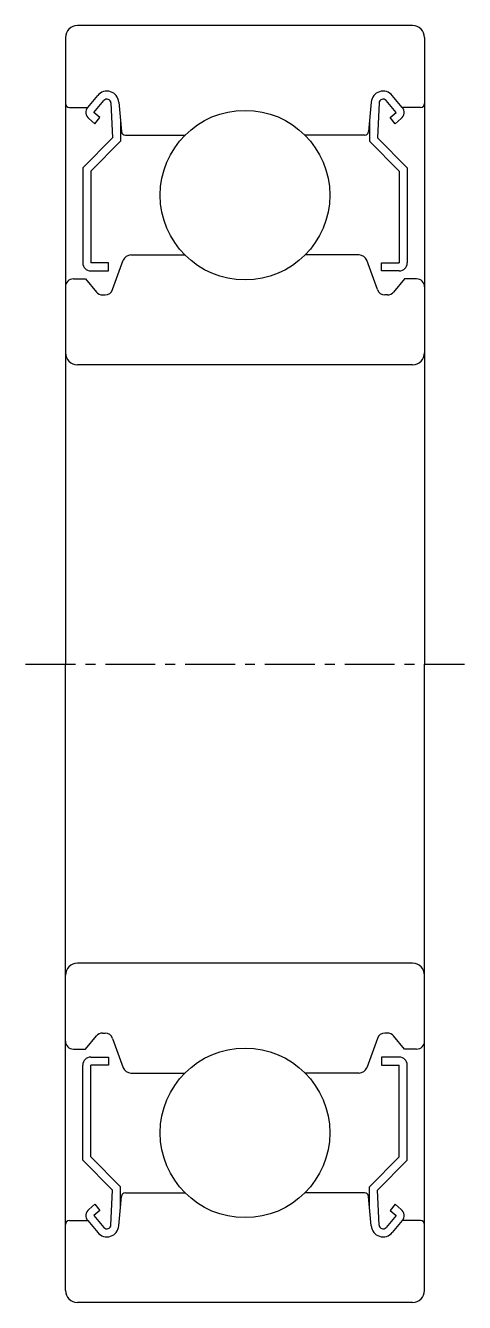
# Model space of a CAD drawing. Extents: x 5.3 to 75, y 5 to 66.
# Drawn here: x 64 to 75, y 34 to 66 of the extents above; entities outside this region: 2.
import ezdxf

# ---------------------------------------------------------------- set-up
doc = ezdxf.new("R2010")
doc.units = 0
doc.linetypes.add('CENTER', pattern=[2, 1.25, -0.25, 0.25, -0.25])
doc.layers.get('0').update_dxf_attribs({"linetype": 'CONTINUOUS'})
doc.layers.add('CENTER', color=1, linetype='CENTER')
doc.styles.get("Standard").update_dxf_attribs({"font": 'txt.shx', "bigfont": 'bigfont.shx'})

msp = doc.modelspace()

# ---------------------------------------------------------------- linework, layer by layer
at = {"color": 7, "linetype": 'CONTINUOUS'}
for p, q in [((69.5, 66), (65.3, 66)), ((73.7, 66), (69.5, 66)), ((65, 65.7), (65, 50)), ((74, 65.7), (74, 50)), ((65.56, 63.95), (65.81, 64.247)), ((65.713, 63.821), (65.963, 64.119)), ((66.14, 64.06), (66.183, 63.183)), ((66.338, 64.081), (66.403, 63.341)), ((72.662, 64.081), (72.597, 63.341)), ((72.86, 64.06), (72.817, 63.183)), ((73.287, 63.821), (73.037, 64.119)), ((73.44, 63.95), (73.19, 64.247)), ((65.1, 63.95), (65.56, 63.95)), ((65.866, 63.693), (65.713, 63.821)), ((65.738, 63.54), (65.866, 63.693)), ((73.134, 63.693), (73.287, 63.821)), ((73.262, 63.54), (73.134, 63.693)), ((73.9, 63.95), (73.44, 63.95)), ((65.738, 63.54), (65.585, 63.668)), ((66.383, 63.57), (66.383, 63.1)), ((72.617, 63.57), (72.617, 63.1)), ((73.262, 63.54), (73.415, 63.668)), ((66.183, 63.183), (65.433, 62.433)), ((66.383, 63.1), (65.633, 62.35)), ((66.503, 63.25), (67.995, 63.25)), ((72.497, 63.25), (71.005, 63.25)), ((72.617, 63.1), (73.367, 62.35)), ((72.817, 63.183), (73.567, 62.433)), ((65.433, 62.433), (65.433, 60.05)), ((73.567, 62.433), (73.567, 60.05)), ((65.633, 62.35), (65.633, 60.05)), ((73.367, 62.35), (73.367, 60.05)), ((66.638, 60.25), (67.995, 60.25)), ((72.362, 60.25), (71.005, 60.25)), ((66.083, 60.05), (65.633, 60.05)), ((65.633, 59.85), (66.083, 59.85)), ((66.083, 59.85), (66.083, 60.05)), ((66.182, 59.382), (66.45, 60.118)), ((72.818, 59.382), (72.55, 60.118)), ((72.917, 59.85), (72.917, 60.05)), ((72.917, 60.05), (73.367, 60.05)), ((73.367, 59.85), (72.917, 59.85)), ((65.2, 59.65), (65.5, 59.65)), ((65.5, 59.65), (65.776, 59.321)), ((73.5, 59.65), (73.224, 59.321)), ((73.8, 59.65), (73.5, 59.65)), ((65.929, 59.25), (65.994, 59.25)), ((73.071, 59.25), (73.006, 59.25)), ((69.5, 57.5), (65.3, 57.5)), ((73.7, 57.5), (69.5, 57.5)), ((65, 34.3), (65, 50)), ((74, 34.3), (74, 50)), ((69.5, 42.5), (65.3, 42.5)), ((73.7, 42.5), (69.5, 42.5)), ((65.5, 40.35), (65.776, 40.679)), ((65.929, 40.75), (65.994, 40.75)), ((73.071, 40.75), (73.006, 40.75)), ((73.5, 40.35), (73.224, 40.679)), ((65.2, 40.35), (65.5, 40.35)), ((66.182, 40.618), (66.45, 39.882)), ((72.818, 40.618), (72.55, 39.882)), ((73.8, 40.35), (73.5, 40.35)), ((65.633, 40.15), (66.083, 40.15)), ((66.083, 40.15), (66.083, 39.95)), ((73.367, 40.15), (72.917, 40.15)), ((72.917, 40.15), (72.917, 39.95)), ((65.433, 37.567), (65.433, 39.95)), ((66.083, 39.95), (65.633, 39.95)), ((65.633, 37.65), (65.633, 39.95)), ((66.638, 39.75), (67.995, 39.75)), ((72.362, 39.75), (71.005, 39.75)), ((72.917, 39.95), (73.367, 39.95)), ((73.367, 37.65), (73.367, 39.95)), ((73.567, 37.567), (73.567, 39.95)), ((66.183, 36.817), (65.433, 37.567)), ((66.383, 36.9), (65.633, 37.65)), ((72.617, 36.9), (73.367, 37.65)), ((72.817, 36.817), (73.567, 37.567)), ((66.14, 35.94), (66.183, 36.817)), ((66.383, 36.43), (66.383, 36.9)), ((72.617, 36.43), (72.617, 36.9)), ((72.86, 35.94), (72.817, 36.817)), ((66.338, 35.919), (66.403, 36.659)), ((66.503, 36.75), (67.995, 36.75)), ((72.497, 36.75), (71.005, 36.75)), ((72.662, 35.919), (72.597, 36.659)), ((65.738, 36.46), (65.585, 36.332)), ((65.866, 36.307), (65.713, 36.179)), ((65.713, 36.179), (65.963, 35.881)), ((65.738, 36.46), (65.866, 36.307)), ((73.287, 36.179), (73.037, 35.881)), ((73.262, 36.46), (73.134, 36.307)), ((73.134, 36.307), (73.287, 36.179)), ((73.262, 36.46), (73.415, 36.332)), ((65.1, 36.05), (65.56, 36.05)), ((65.56, 36.05), (65.81, 35.753)), ((73.44, 36.05), (73.19, 35.753)), ((73.9, 36.05), (73.44, 36.05)), ((69.5, 34), (65.3, 34)), ((73.7, 34), (69.5, 34))]:
    msp.add_line(p, q, dxfattribs=at)
for centre in [(69.5, 61.75), (69.5, 38.25)]:
    msp.add_circle(centre, 2.125, dxfattribs=at)
for centre, radius, start, end in [((65.3, 65.7), 0.3, 90, 180), ((73.7, 65.7), 0.3, 0, 90), ((66.039, 64.055), 0.3, 4.9968, 140.0002), ((72.961, 64.055), 0.3, 39.9998, 175.0032), ((65.1, 64.05), 0.1, 180, 270), ((66.04, 64.055), 0.1, 2.8198, 140.0033), ((72.96, 64.055), 0.1, 39.9967, 177.1802), ((73.9, 64.05), 0.1, 270, 0), ((65.713, 63.821), 0.2, 140.0002, 230.0848), ((73.287, 63.821), 0.2, 309.9152, 39.9998), ((66.503, 63.35), 0.1, 184.9968, 269.9995), ((72.497, 63.35), 0.1, 270.0005, 355.0032), ((66.638, 60.05), 0.2, 90, 159.9919), ((72.362, 60.05), 0.2, 20.0081, 90), ((65.633, 60.05), 0.2, 180, 270), ((73.367, 60.05), 0.2, 270, 0), ((65.2, 59.45), 0.2, 90, 180), ((73.8, 59.45), 0.2, 0, 90), ((65.929, 59.45), 0.2, 219.9962, 270), ((65.994, 59.45), 0.2, 270, 339.9919), ((73.006, 59.45), 0.2, 200.0081, 270), ((73.071, 59.45), 0.2, 270, 320.0038), ((65.3, 57.8), 0.3, 180, 270), ((73.7, 57.8), 0.3, 270, 0), ((65.3, 42.2), 0.3, 90, 180), ((73.7, 42.2), 0.3, 0, 90), ((65.929, 40.55), 0.2, 90, 140.0038), ((65.994, 40.55), 0.2, 20.0081, 90), ((73.006, 40.55), 0.2, 90, 159.9919), ((73.071, 40.55), 0.2, 39.9962, 90), ((65.2, 40.55), 0.2, 180, 270), ((73.8, 40.55), 0.2, 270, 0), ((65.633, 39.95), 0.2, 90, 180), ((73.367, 39.95), 0.2, 0, 90), ((66.638, 39.95), 0.2, 200.0081, 270), ((72.362, 39.95), 0.2, 270, 339.9919), ((66.503, 36.65), 0.1, 90.0005, 175.0032), ((72.497, 36.65), 0.1, 4.9968, 89.9995), ((65.713, 36.179), 0.2, 129.9152, 219.9998), ((73.287, 36.179), 0.2, 320.0002, 50.0848), ((65.1, 35.95), 0.1, 90, 180), ((66.039, 35.945), 0.3, 219.9998, 355.0032), ((66.04, 35.945), 0.1, 219.9967, 357.1802), ((72.961, 35.945), 0.3, 184.9968, 320.0002), ((72.96, 35.945), 0.1, 182.8198, 320.0033), ((73.9, 35.95), 0.1, 0, 90), ((65.3, 34.3), 0.3, 180, 270), ((73.7, 34.3), 0.3, 270, 0)]:
    msp.add_arc(centre, radius, start, end, dxfattribs=at)
at = {"layer": 'CENTER', "color": 1, "linetype": 'CENTER'}
msp.add_line((64, 50), (75, 50), dxfattribs=at)

# ---------------------------------------------------------------- texts
at = {"color": 7, "linetype": 'CONTINUOUS'}
for s, p in [('SUB6002ZZ', (5, 12.5)), ('UB6002ZZ', (5, 5))]:
    msp.add_text(s, height=2, dxfattribs=at).set_placement(p)

doc.saveas('drawing.dxf')
